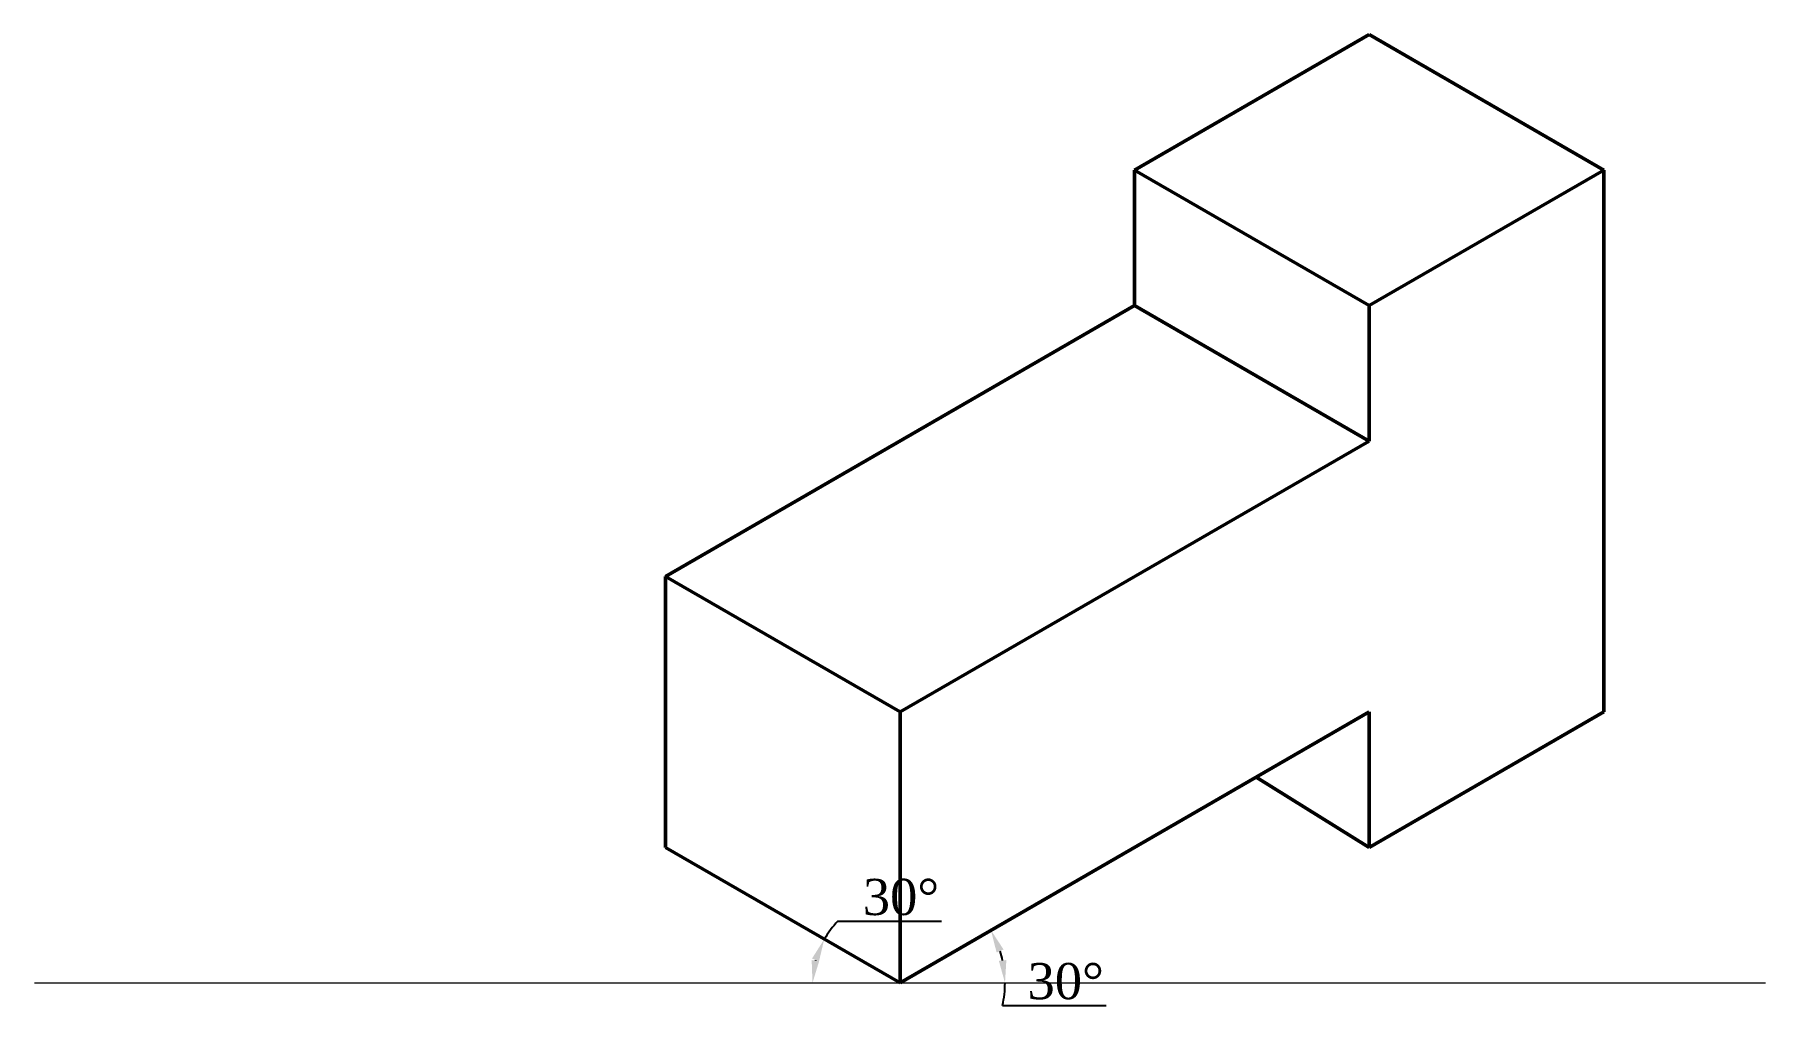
# Paper-space layout 'Layout20' of a CAD drawing. Header units: millimetres. Extents: x 47 to 239, y 29 to 137.
import ezdxf

# ---------------------------------------------------------------- set-up
doc = ezdxf.new("R2010")
doc.units = ezdxf.units.MM
doc.layers.add('Visible line', color=250, linetype='Continuous', lineweight=50)
doc.layers.add('X Y line', color=1, linetype='Continuous', lineweight=15)
doc.styles.get("Standard").update_dxf_attribs({"font": 'times.ttf', "height": 4})
doc.dimstyles.new('ISO-25', dxfattribs={"dimtxt": 4, "dimasz": 2.5, "dimexe": 1.25, "dimexo": 0.625, "dimtad": 1, "dimtoh": 1, "dimtxsty": 'Standard', "dimcen": 2.5, "dimadec": 0, "dimazin": 0, "dimtfac": 1, "dimtmove": 0, "dimatfit": 3, "dimfxl": 1, "dimarcsym": 0})

# ---------------------------------------------------------------- blocks, each defined once
blk = doc.blocks.new('*D104')
at = {"layer": 'Defpoints', "color": 0, "transparency": 16777216}
for p in [(194.71, 61.93), (153.68, 35.91), (46.92, 31.93), (142.75, 31.93), (238.59, 31.93)]:
    blk.add_point(p, dxfattribs=at)
at = {"layer": 'Visible line', "color": 0, "lineweight": -2, "transparency": 16777216}
blk.add_line((154.11, 29.44), (165.59, 29.44), dxfattribs=at)
for start, end in [(12.3373, 17.6627), (347.6627, 0)]:
    blk.add_arc((142.75, 31.93), 11.63, start, end, dxfattribs=at)
at = {"layer": 'Visible line', "color": 0, "transparency": 16777216}
for points in [[(153.45, 35.29), (154.22, 35.63), (152.83, 37.75)], [(154.53, 34.46), (153.7, 34.37), (154.38, 31.93)]]:
    blk.add_solid(points, dxfattribs=at)
at = {"layer": 'Visible line', "color": 0, "transparency": 16777216, "insert": (161.1, 32.1), "char_height": 4, "attachment_point": 5}
blk.add_mtext('30°', dxfattribs=at)
blk = doc.blocks.new('*D105')
at = {"layer": 'Defpoints', "color": 0, "transparency": 16777216}
for p in [(116.77, 46.93), (133.21, 33.61), (46.92, 31.93), (142.75, 31.93), (238.59, 31.93)]:
    blk.add_point(p, dxfattribs=at)
at = {"layer": 'Visible line', "color": 0, "lineweight": -2, "transparency": 16777216}
blk.add_line((135.88, 38.76), (147.35, 38.76), dxfattribs=at)
for start, end in [(135.1782, 150), (164.8218, 165.1782)]:
    blk.add_arc((142.75, 31.93), 9.69, start, end, dxfattribs=at)
at = {"layer": 'Visible line', "color": 0, "transparency": 16777216}
for points in [[(133.01, 34.63), (133.78, 34.31), (134.36, 36.77)], [(133.8, 34.35), (132.97, 34.46), (133.06, 31.93)]]:
    blk.add_solid(points, dxfattribs=at)
at = {"layer": 'Visible line', "color": 0, "transparency": 16777216, "insert": (142.86, 41.42), "char_height": 4, "attachment_point": 5}
blk.add_mtext('30°', dxfattribs=at)

psp = doc.layouts.new('Layout20')

# ---------------------------------------------------------------- linework, layer by layer
at = {"layer": 'Visible line'}
for p, q in [((194.712, 136.929), (168.732, 121.929)), ((220.693, 121.929), (194.712, 136.929)), ((168.732, 106.929), (168.732, 121.929)), ((168.732, 121.929), (194.712, 106.929)), ((220.693, 121.929), (194.712, 106.929)), ((220.693, 61.929), (220.693, 121.929)), ((116.77, 76.929), (168.732, 106.929)), ((168.732, 106.929), (194.712, 91.929)), ((194.712, 106.929), (194.712, 91.929)), ((142.751, 61.929), (194.712, 91.929)), ((116.77, 46.929), (116.77, 76.929)), ((116.77, 76.929), (142.751, 61.929)), ((142.751, 31.929), (194.712, 61.929)), ((142.751, 31.929), (142.751, 61.929)), ((194.712, 61.929), (194.712, 46.929)), ((194.712, 46.929), (220.693, 61.929)), ((194.712, 46.929), (182.186, 54.697)), ((142.751, 31.929), (116.77, 46.929))]:
    psp.add_line(p, q, dxfattribs=at)
at = {"layer": 'X Y line'}
psp.add_line((46.917, 31.929), (238.585, 31.929), dxfattribs=at)

# ---------------------------------------------------------------- dimensions: what is measured, and where the dimension line sits
at = {"layer": 'Visible line'}
for base, line1, line2, picture, middle in [((153.682, 35.907), ((46.917, 31.929), (238.585, 31.929)), ((142.751, 31.929), (194.712, 61.929)), '*D104', (161.102, 32.103)), ((133.207, 33.612), ((142.751, 31.929), (116.77, 46.929)), ((46.917, 31.929), (238.585, 31.929)), '*D105', (142.864, 41.42))]:
    dim = psp.add_angular_dim_2l(base=base, line1=line1, line2=line2, dimstyle='ISO-25', dxfattribs=at)
    dim.commit()
    dim.dimension.update_dxf_attribs({"geometry": picture, "text_midpoint": middle})

doc.saveas('drawing.dxf')
